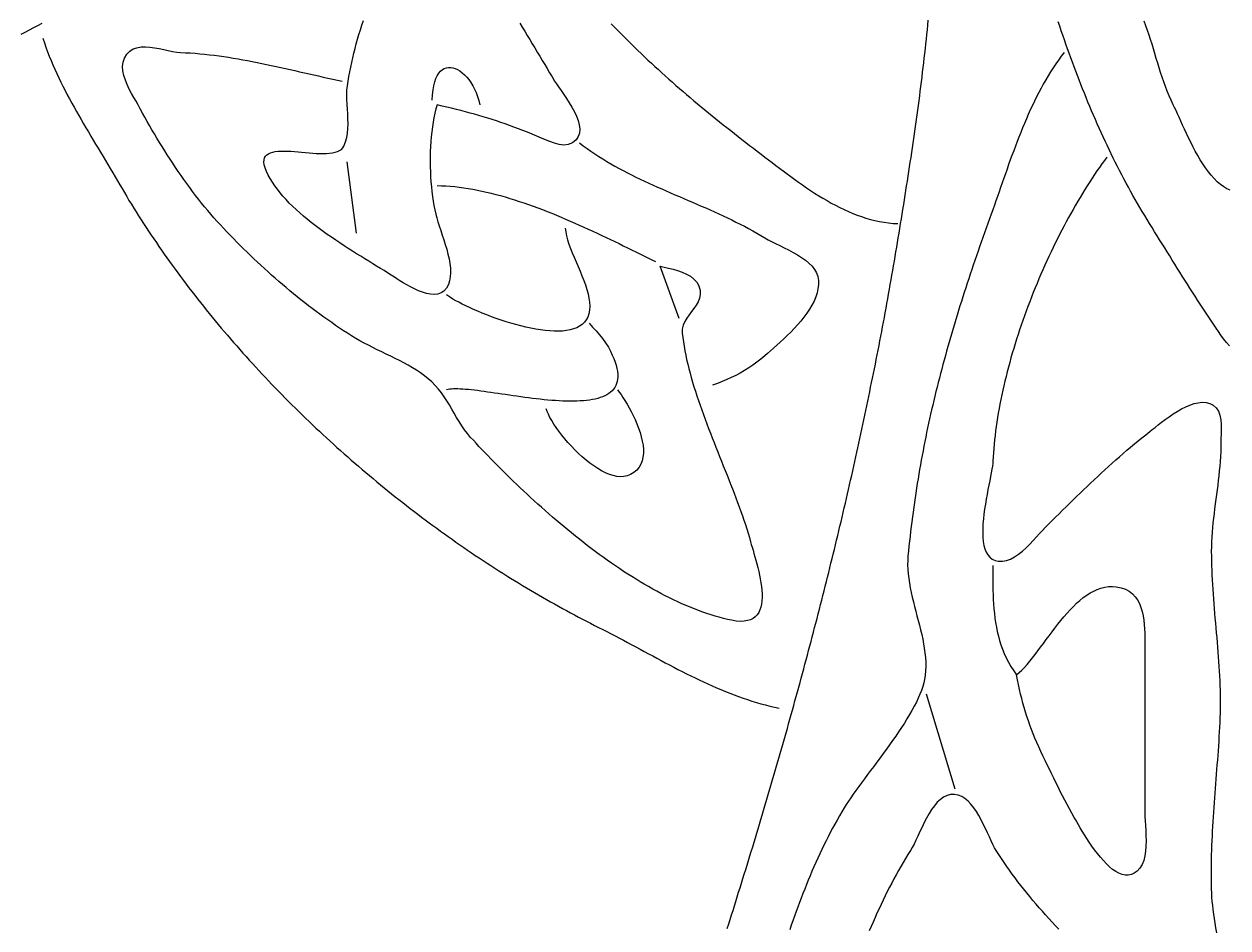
# Model space of a CAD drawing. Header units: millimetres. Extents: x 11 to 803, y 3 to 1113.
# Drawn here: x 152.6 to 406, y 414.6 to 604.9 of the extents above; entities that cross this region are included whole.
import ezdxf

# ---------------------------------------------------------------- set-up
doc = ezdxf.new("R2010")
doc.units = ezdxf.units.MM
doc.layers.add('0_0_0', color=3, linetype='Continuous')

msp = doc.modelspace()

# ---------------------------------------------------------------- linework, layer by layer
at = {"layer": '0_0_0'}
for points in [[(156.3, 605.04), (155.41, 604.57), (154.52, 604.1), (153.63, 603.64), (152.75, 603.17), (151.86, 602.7)], [(256.91, 605.13), (257.44, 604.26), (257.96, 603.39), (258.49, 602.52), (259.02, 601.65), (259.54, 600.77), (260.07, 599.9), (260.59, 599.03), (261.12, 598.16), (261.64, 597.28), (262.17, 596.41), (262.69, 595.54), (263.22, 594.66), (263.74, 593.79), (264.27, 592.92), (264.64, 592.34), (265.1, 591.67), (265.62, 590.92), (266.18, 590.11), (266.77, 589.24), (267.35, 588.34), (267.91, 587.41), (268.42, 586.47), (268.86, 585.52), (269.21, 584.59), (269.44, 583.68), (269.54, 582.8), (269.48, 581.98), (269.24, 581.22), (268.79, 580.54), (268.02, 579.89), (267.15, 579.55), (266.21, 579.46), (265.23, 579.58), (264.23, 579.83), (263.27, 580.18), (262.35, 580.56), (261.52, 580.92), (260.52, 581.34), (259.53, 581.75), (258.56, 582.14), (257.6, 582.52), (256.65, 582.88), (255.71, 583.23), (254.77, 583.57), (253.85, 583.9), (252.93, 584.22), (252.01, 584.52), (251.09, 584.82), (250.17, 585.11), (249.25, 585.39), (248.33, 585.66), (247.4, 585.92), (246.46, 586.19), (245.51, 586.44), (244.55, 586.69), (243.58, 586.94), (242.59, 587.19), (241.59, 587.43), (240.57, 587.67), (239.52, 587.92), (239.28, 587.04), (239.06, 586.14), (238.87, 585.2), (238.69, 584.24), (238.54, 583.25), (238.41, 582.24), (238.3, 581.21), (238.21, 580.17), (238.14, 579.12), (238.09, 578.06), (238.07, 576.99), (238.06, 575.92), (238.07, 574.86), (238.11, 573.79), (238.16, 572.74), (238.23, 571.69), (238.32, 570.66), (238.43, 569.64), (238.56, 568.64), (238.7, 567.67), (238.86, 566.72), (239.05, 565.8), (239.24, 564.92), (239.45, 564.14), (239.7, 563.3), (239.98, 562.41), (240.29, 561.48), (240.61, 560.51), (240.93, 559.52), (241.25, 558.51), (241.54, 557.5), (241.81, 556.48), (242.03, 555.47), (242.2, 554.48), (242.31, 553.52), (242.34, 552.58), (242.3, 551.7), (242.15, 550.86), (241.9, 550.08), (241.48, 549.3), (240.96, 548.72), (240.36, 548.32), (239.67, 548.09), (238.93, 548), (238.14, 548.05), (237.32, 548.2), (236.47, 548.45), (235.62, 548.77), (234.77, 549.15), (233.94, 549.57), (233.14, 550.01), (232.39, 550.46), (231.69, 550.89), (231.07, 551.29), (230.53, 551.64), (229.83, 552.08), (229.11, 552.54), (228.36, 553.01), (227.59, 553.49), (226.79, 553.97), (225.98, 554.47), (225.15, 554.98), (224.3, 555.51), (223.45, 556.04), (222.58, 556.58), (221.71, 557.13), (220.83, 557.69), (219.94, 558.26), (219.06, 558.84), (218.17, 559.44), (217.29, 560.04), (216.41, 560.65), (215.54, 561.27), (214.68, 561.9), (213.84, 562.53), (213, 563.18), (212.18, 563.84), (211.38, 564.5), (210.6, 565.18), (209.84, 565.86), (209.11, 566.55), (208.4, 567.25), (207.72, 567.96), (207.08, 568.68), (206.47, 569.4), (205.89, 570.13), (205.35, 570.87), (204.85, 571.62), (204.39, 572.38), (203.98, 573.14), (203.61, 573.91), (203.33, 574.63), (203.15, 575.27), (203.08, 575.83), (203.1, 576.31), (203.21, 576.73), (203.41, 577.09), (203.68, 577.39), (204.03, 577.63), (204.44, 577.82), (204.92, 577.97), (205.45, 578.07), (206.03, 578.14), (206.65, 578.17), (207.32, 578.18), (208.01, 578.16), (208.74, 578.13), (209.48, 578.07), (210.24, 578.01), (211.01, 577.94), (211.79, 577.88), (212.56, 577.81), (213.33, 577.75), (214.08, 577.7), (214.82, 577.67), (215.53, 577.66), (216.21, 577.68), (216.86, 577.72), (217.47, 577.8), (218.03, 577.92), (218.53, 578.08), (218.98, 578.28), (219.37, 578.54), (219.68, 578.86), (219.92, 579.23), (220.27, 580.1), (220.52, 581.01), (220.68, 581.95), (220.76, 582.93), (220.78, 583.94), (220.76, 584.96), (220.7, 585.99), (220.64, 587.02), (220.57, 588.04), (220.53, 589.05), (220.51, 590.04), (220.55, 590.99), (220.64, 591.92), (220.8, 592.9), (220.97, 593.89), (221.15, 594.87), (221.35, 595.86), (221.56, 596.85), (221.78, 597.83), (222.02, 598.82), (222.26, 599.8), (222.52, 600.78), (222.8, 601.76), (223.08, 602.74), (223.38, 603.72), (223.68, 604.69), (224, 605.66)], [(276.18, 604.98), (276.87, 604.27), (277.56, 603.56), (278.25, 602.85), (278.95, 602.15), (279.65, 601.45), (280.35, 600.76), (281.06, 600.06), (281.77, 599.38), (282.49, 598.69), (283.2, 598.01), (283.92, 597.33), (284.65, 596.66), (285.37, 595.99), (286.1, 595.32), (286.84, 594.66), (287.57, 593.99), (288.31, 593.33), (289.06, 592.68), (289.8, 592.02), (290.55, 591.37), (291.3, 590.72), (292.06, 590.08), (292.81, 589.43), (293.57, 588.79), (294.34, 588.15), (295.1, 587.52), (295.87, 586.88), (296.64, 586.25), (297.42, 585.62), (298.19, 584.99), (298.97, 584.36), (299.76, 583.73), (300.54, 583.11), (301.33, 582.48), (302.12, 581.86), (302.91, 581.24), (303.71, 580.62), (304.5, 580), (305.3, 579.38), (306.1, 578.76), (306.91, 578.15), (307.72, 577.53), (308.52, 576.92), (309.28, 576.34), (310.04, 575.76), (310.82, 575.17), (311.6, 574.58), (312.39, 573.99), (313.19, 573.39), (314, 572.8), (314.81, 572.21), (315.64, 571.62), (316.47, 571.04), (317.31, 570.46), (318.15, 569.89), (319.01, 569.34), (319.87, 568.79), (320.74, 568.26), (321.62, 567.75), (322.5, 567.25), (323.39, 566.77), (324.29, 566.31), (325.2, 565.88), (326.11, 565.46), (327.02, 565.07), (327.95, 564.71), (328.88, 564.38), (329.81, 564.07), (330.76, 563.8), (331.7, 563.56), (332.66, 563.35), (333.62, 563.19), (334.58, 563.06), (335.55, 562.97), (336.52, 562.92)], [(300.61, 414.52), (300.91, 415.48), (301.22, 416.43), (301.52, 417.38), (301.82, 418.34), (302.12, 419.29), (302.42, 420.24), (302.72, 421.2), (303.01, 422.15), (303.31, 423.11), (303.61, 424.06), (303.9, 425.02), (304.2, 425.97), (304.49, 426.93), (304.79, 427.89), (305.08, 428.84), (305.37, 429.8), (305.66, 430.75), (305.96, 431.71), (306.25, 432.67), (306.54, 433.62), (306.82, 434.58), (307.11, 435.54), (307.4, 436.5), (307.69, 437.45), (307.97, 438.41), (308.26, 439.37), (308.54, 440.33), (308.83, 441.29), (309.11, 442.24), (309.39, 443.2), (309.67, 444.16), (309.95, 445.12), (310.23, 446.08), (310.51, 447.04), (310.79, 448), (311.07, 448.96), (311.35, 449.92), (311.62, 450.88), (311.9, 451.84), (312.17, 452.8), (312.44, 453.76), (312.72, 454.73), (312.99, 455.69), (313.26, 456.65), (313.53, 457.61), (313.8, 458.57), (314.07, 459.54), (314.34, 460.5), (314.6, 461.46), (314.87, 462.42), (315.14, 463.39), (315.4, 464.35), (315.66, 465.32), (315.93, 466.28), (316.19, 467.24), (316.45, 468.21), (316.71, 469.17), (316.97, 470.14), (317.23, 471.1), (317.49, 472.07), (317.74, 473.03), (318, 474), (318.25, 474.96), (318.51, 475.93), (318.76, 476.9), (319.01, 477.86), (319.26, 478.83), (319.51, 479.8), (319.76, 480.76), (320.01, 481.73), (320.26, 482.7), (320.51, 483.67), (320.75, 484.64), (321, 485.6), (321.24, 486.57), (321.49, 487.54), (321.73, 488.51), (321.97, 489.48), (322.21, 490.45), (322.45, 491.42), (322.69, 492.39), (322.92, 493.36), (323.16, 494.33), (323.4, 495.3), (323.63, 496.27), (323.86, 497.24), (324.1, 498.21), (324.33, 499.19), (324.56, 500.16), (324.79, 501.13), (325.02, 502.1), (325.25, 503.08), (325.47, 504.05), (325.7, 505.02), (325.92, 506), (326.15, 506.97), (326.37, 507.94), (326.59, 508.92), (326.81, 509.89), (327.03, 510.87), (327.25, 511.84), (327.47, 512.82), (327.68, 513.79), (327.9, 514.77), (328.11, 515.74), (328.33, 516.72), (328.54, 517.7), (328.75, 518.67), (328.96, 519.65), (329.17, 520.63), (329.38, 521.6), (329.58, 522.58), (329.79, 523.56), (330, 524.54), (330.2, 525.52), (330.4, 526.49), (330.6, 527.47), (330.8, 528.45), (331, 529.43), (331.2, 530.41), (331.4, 531.39), (331.6, 532.37), (331.79, 533.35), (331.98, 534.33), (332.18, 535.31), (332.37, 536.3), (332.56, 537.28), (332.75, 538.26), (332.94, 539.24), (333.12, 540.22), (333.31, 541.21), (333.49, 542.19), (333.68, 543.17), (333.86, 544.16), (334.04, 545.14), (334.22, 546.12), (334.4, 547.11), (334.58, 548.09), (334.76, 549.08), (334.93, 550.06), (335.11, 551.05), (335.28, 552.03), (335.45, 553.02), (335.62, 554), (335.79, 554.99), (335.96, 555.98), (336.13, 556.96), (336.29, 557.95), (336.46, 558.94), (336.62, 559.93), (336.78, 560.92), (336.95, 561.91), (337.11, 562.91), (337.27, 563.91), (337.43, 564.91), (337.59, 565.91), (337.75, 566.9), (337.91, 567.9), (338.07, 568.9), (338.23, 569.89), (338.38, 570.89), (338.54, 571.88), (338.69, 572.88), (338.85, 573.87), (339, 574.87), (339.15, 575.86), (339.3, 576.86), (339.45, 577.85), (339.59, 578.85), (339.74, 579.84), (339.88, 580.84), (340.03, 581.83), (340.17, 582.83), (340.31, 583.82), (340.45, 584.81), (340.59, 585.81), (340.72, 586.8), (340.85, 587.8), (340.99, 588.79), (341.12, 589.79), (341.25, 590.78), (341.37, 591.77), (341.5, 592.77), (341.62, 593.76), (341.74, 594.76), (341.86, 595.75), (341.98, 596.75), (342.09, 597.74), (342.21, 598.74), (342.32, 599.74), (342.43, 600.73), (342.53, 601.73), (342.64, 602.73), (342.74, 603.72), (342.84, 604.72), (342.94, 605.72)], [(406.35, 537.17), (405.69, 537.87), (405.09, 538.64), (404.53, 539.43), (404.01, 540.2), (403.52, 540.92), (402.96, 541.75), (402.4, 542.58), (401.84, 543.41), (401.29, 544.25), (400.74, 545.09), (400.19, 545.93), (399.64, 546.77), (399.1, 547.61), (398.56, 548.45), (398.02, 549.3), (397.48, 550.15), (396.94, 551), (396.41, 551.84), (395.88, 552.69), (395.35, 553.55), (394.82, 554.4), (394.29, 555.25), (393.76, 556.1), (393.23, 556.95), (392.7, 557.81), (392.17, 558.66), (391.64, 559.51), (391.11, 560.36), (390.59, 561.21), (390.06, 562.07), (389.52, 562.92), (389.01, 563.75), (388.49, 564.59), (387.99, 565.43), (387.48, 566.28), (386.99, 567.13), (386.5, 567.99), (386.01, 568.85), (385.53, 569.71), (385.05, 570.57), (384.58, 571.44), (384.12, 572.31), (383.66, 573.19), (383.2, 574.07), (382.75, 574.95), (382.31, 575.83), (381.87, 576.72), (381.43, 577.61), (381, 578.5), (380.57, 579.4), (380.15, 580.3), (379.73, 581.2), (379.32, 582.11), (378.91, 583.01), (378.51, 583.92), (378.11, 584.84), (377.71, 585.75), (377.32, 586.67), (376.93, 587.59), (376.55, 588.51), (376.17, 589.43), (375.8, 590.36), (375.43, 591.29), (375.06, 592.22), (374.7, 593.15), (374.34, 594.08), (373.98, 595.02), (373.63, 595.95), (373.28, 596.89), (372.94, 597.83), (372.59, 598.77), (372.26, 599.72), (371.92, 600.66), (371.59, 601.61), (371.26, 602.55), (370.94, 603.5), (370.62, 604.45), (370.3, 605.4)], [(406.52, 569.92), (405.81, 570.24), (405.12, 570.66), (404.44, 571.16), (403.78, 571.73), (403.14, 572.38), (402.52, 573.08), (401.91, 573.84), (401.32, 574.64), (400.75, 575.49), (400.2, 576.36), (399.67, 577.26), (399.15, 578.18), (398.66, 579.11), (398.18, 580.04), (397.72, 580.97), (397.29, 581.89), (396.87, 582.78), (396.47, 583.65), (396.1, 584.49), (395.74, 585.29), (395.4, 586.03), (395.09, 586.73), (394.8, 587.36), (394.52, 587.92), (394.06, 588.87), (393.64, 589.84), (393.24, 590.81), (392.86, 591.78), (392.51, 592.76), (392.17, 593.74), (391.85, 594.73), (391.54, 595.72), (391.24, 596.71), (390.94, 597.7), (390.64, 598.69), (390.35, 599.67), (390.04, 600.66), (389.73, 601.64), (389.41, 602.61), (389.08, 603.59), (388.72, 604.55), (388.35, 605.51)], [(156.52, 601.92), (156.84, 600.97), (157.17, 600.03), (157.52, 599.09), (157.88, 598.17), (158.25, 597.24), (158.64, 596.33), (159.04, 595.42), (159.45, 594.51), (159.87, 593.61), (160.3, 592.71), (160.75, 591.82), (161.2, 590.93), (161.66, 590.04), (162.13, 589.16), (162.6, 588.28), (163.09, 587.41), (163.58, 586.54), (164.07, 585.67), (164.57, 584.8), (165.08, 583.93), (165.59, 583.07), (166.1, 582.21), (166.61, 581.35), (167.13, 580.49), (167.64, 579.63), (168.16, 578.77), (168.67, 577.92), (169.19, 577.06), (169.7, 576.21), (170.22, 575.35), (170.73, 574.49), (171.23, 573.63), (171.74, 572.78), (172.23, 571.92), (172.71, 571.09), (173.19, 570.27), (173.68, 569.45), (174.17, 568.63), (174.66, 567.81), (175.16, 567), (175.67, 566.18), (176.18, 565.37), (176.69, 564.55), (177.21, 563.74), (177.73, 562.93), (178.26, 562.12), (178.79, 561.32), (179.33, 560.51), (179.87, 559.71), (180.42, 558.91), (180.97, 558.1), (181.52, 557.31), (182.08, 556.51), (182.64, 555.71), (183.21, 554.92), (183.78, 554.13), (184.35, 553.33), (184.93, 552.55), (185.51, 551.76), (186.1, 550.97), (186.69, 550.19), (187.29, 549.41), (187.89, 548.63), (188.49, 547.85), (189.1, 547.07), (189.71, 546.3), (190.32, 545.53), (190.94, 544.76), (191.56, 543.99), (192.19, 543.22), (192.82, 542.46), (193.45, 541.69), (194.09, 540.93), (194.73, 540.18), (195.38, 539.42), (196.02, 538.67), (196.67, 537.91), (197.33, 537.16), (197.99, 536.42), (198.65, 535.67), (199.32, 534.93), (199.98, 534.19), (200.66, 533.45), (201.33, 532.71), (202.01, 531.98), (202.69, 531.25), (203.38, 530.52), (204.06, 529.79), (204.76, 529.07), (205.45, 528.35), (206.15, 527.63), (206.85, 526.91), (207.55, 526.2), (208.26, 525.48), (208.97, 524.78), (209.68, 524.07), (210.4, 523.36), (211.12, 522.66), (211.84, 521.96), (212.56, 521.27), (213.29, 520.58), (214.02, 519.88), (214.75, 519.2), (215.49, 518.51), (216.22, 517.83), (216.96, 517.15), (217.71, 516.47), (218.45, 515.8), (219.2, 515.13), (219.95, 514.46), (220.71, 513.8), (221.46, 513.13), (222.22, 512.47), (222.98, 511.82), (223.74, 511.17), (224.51, 510.52), (225.28, 509.87), (226.05, 509.22), (226.82, 508.58), (227.59, 507.95), (228.37, 507.31), (229.15, 506.68), (229.93, 506.05), (230.71, 505.43), (231.49, 504.81), (232.28, 504.19), (233.07, 503.57), (233.86, 502.96), (234.65, 502.35), (235.45, 501.75), (236.24, 501.14), (237.04, 500.55), (237.84, 499.95), (238.65, 499.36), (239.45, 498.77), (240.25, 498.19), (241.06, 497.6), (241.87, 497.03), (242.68, 496.45), (243.49, 495.88), (244.31, 495.32), (245.12, 494.75), (245.94, 494.19), (246.76, 493.64), (247.57, 493.08), (248.4, 492.54), (249.22, 491.99), (250.04, 491.45), (250.87, 490.91), (251.69, 490.38), (252.52, 489.85), (253.35, 489.32), (254.18, 488.8), (255.01, 488.28), (255.84, 487.77), (256.68, 487.26), (257.51, 486.75), (258.34, 486.25), (259.18, 485.75), (260.02, 485.26), (260.86, 484.77), (261.7, 484.28), (262.54, 483.8), (263.38, 483.32), (264.22, 482.85), (265.06, 482.38), (265.9, 481.91), (266.75, 481.45), (267.59, 480.99), (268.44, 480.54), (269.29, 480.09), (270.13, 479.65), (270.98, 479.21), (271.83, 478.77), (272.68, 478.34), (273.52, 477.92), (274.4, 477.48), (275.27, 477.03), (276.14, 476.58), (277.01, 476.12), (277.89, 475.66), (278.76, 475.2), (279.64, 474.73), (280.51, 474.26), (281.39, 473.79), (282.27, 473.31), (283.15, 472.84), (284.03, 472.36), (284.91, 471.89), (285.8, 471.41), (286.68, 470.94), (287.57, 470.47), (288.46, 470), (289.35, 469.54), (290.24, 469.08), (291.13, 468.62), (292.03, 468.17), (292.93, 467.73), (293.83, 467.29), (294.73, 466.85), (295.64, 466.43), (296.55, 466.01), (297.46, 465.6), (298.38, 465.2), (299.29, 464.82), (300.21, 464.44), (301.14, 464.07), (302.06, 463.71), (302.99, 463.37), (303.93, 463.04), (304.86, 462.72), (305.8, 462.41), (306.75, 462.12), (307.69, 461.85), (308.65, 461.59), (309.6, 461.35), (310.56, 461.12), (311.52, 460.92)], [(290.52, 542.92), (286.52, 553.92), (287.35, 553.74), (288.25, 553.54), (289.2, 553.31), (290.16, 553.03), (291.11, 552.7), (292.02, 552.3), (292.85, 551.82), (293.59, 551.24), (294.19, 550.57), (294.64, 549.78), (294.89, 548.86), (294.93, 548.01), (294.78, 547.22), (294.48, 546.47), (294.08, 545.76), (293.6, 545.07), (293.08, 544.39), (292.56, 543.71), (292.07, 543.01), (291.65, 542.29), (291.33, 541.52), (291.15, 540.71), (291.15, 539.83), (291.25, 538.92), (291.37, 538.01), (291.52, 537.09), (291.68, 536.16), (291.86, 535.23), (292.06, 534.29), (292.28, 533.35), (292.52, 532.4), (292.77, 531.45), (293.03, 530.5), (293.31, 529.54), (293.6, 528.57), (293.91, 527.61), (294.22, 526.64), (294.55, 525.66), (294.88, 524.69), (295.23, 523.71), (295.58, 522.73), (295.94, 521.75), (296.31, 520.77), (296.68, 519.79), (297.06, 518.81), (297.45, 517.82), (297.83, 516.84), (298.22, 515.86), (298.61, 514.88), (299, 513.9), (299.39, 512.92), (299.78, 511.94), (300.17, 510.97), (300.56, 509.99), (300.94, 509.02), (301.32, 508.06), (301.7, 507.09), (302.07, 506.14), (302.43, 505.18), (302.78, 504.23), (303.13, 503.28), (303.47, 502.34), (303.8, 501.4), (304.12, 500.47), (304.42, 499.55), (304.72, 498.63), (305, 497.72), (305.27, 496.81), (305.52, 495.92), (305.67, 495.38), (305.84, 494.8), (306.03, 494.17), (306.23, 493.5), (306.43, 492.79), (306.64, 492.05), (306.84, 491.29), (307.04, 490.51), (307.23, 489.71), (307.41, 488.91), (307.57, 488.1), (307.71, 487.3), (307.81, 486.5), (307.89, 485.72), (307.94, 484.96), (307.94, 484.22), (307.9, 483.51), (307.82, 482.83), (307.68, 482.2), (307.48, 481.61), (307.23, 481.07), (306.91, 480.58), (306.52, 480.16), (306.06, 479.81), (305.52, 479.53), (304.9, 479.33), (304.19, 479.21), (303.4, 479.18), (302.51, 479.24), (301.52, 479.41), (300.66, 479.6), (299.8, 479.81), (298.93, 480.03), (298.07, 480.28), (297.2, 480.55), (296.32, 480.83), (295.45, 481.13), (294.57, 481.45), (293.7, 481.79), (292.82, 482.14), (291.94, 482.51), (291.06, 482.89), (290.18, 483.29), (289.3, 483.71), (288.42, 484.14), (287.54, 484.58), (286.66, 485.04), (285.79, 485.51), (284.91, 485.99), (284.03, 486.49), (283.15, 487), (282.28, 487.52), (281.41, 488.05), (280.54, 488.6), (279.67, 489.15), (278.8, 489.71), (277.94, 490.29), (277.07, 490.87), (276.22, 491.46), (275.36, 492.06), (274.51, 492.67), (273.66, 493.29), (272.81, 493.91), (271.97, 494.54), (271.13, 495.18), (270.3, 495.82), (269.47, 496.47), (268.65, 497.13), (267.83, 497.79), (267.02, 498.45), (266.21, 499.12), (265.4, 499.79), (264.61, 500.47), (263.82, 501.15), (263.03, 501.83), (262.25, 502.51), (261.48, 503.2), (260.72, 503.88), (259.96, 504.57), (259.21, 505.26), (258.46, 505.95), (257.73, 506.64), (257, 507.32), (256.28, 508.01), (255.57, 508.7), (254.86, 509.38), (254.17, 510.06), (253.48, 510.74), (252.81, 511.41), (252.14, 512.09), (251.48, 512.75), (250.83, 513.42), (250.19, 514.08), (249.56, 514.73), (248.95, 515.38), (248.34, 516.02), (247.74, 516.66), (247.16, 517.29), (246.58, 517.92), (245.91, 518.7), (245.29, 519.51), (244.7, 520.35), (244.16, 521.22), (243.63, 522.09), (243.12, 522.98), (242.61, 523.86), (242.1, 524.74), (241.57, 525.61), (241.02, 526.46), (240.44, 527.29), (239.82, 528.09), (239.15, 528.86), (238.42, 529.58), (237.65, 530.24), (236.85, 530.87), (236.03, 531.47), (235.18, 532.03), (234.31, 532.58), (233.42, 533.09), (232.52, 533.59), (231.6, 534.08), (230.68, 534.55), (229.75, 535.01), (228.81, 535.46), (227.87, 535.92), (226.94, 536.37), (226.01, 536.83), (225.08, 537.29), (224.17, 537.76), (223.27, 538.25), (222.39, 538.76), (221.52, 539.29), (220.68, 539.82), (219.83, 540.37), (219, 540.93), (218.16, 541.49), (217.33, 542.06), (216.51, 542.64), (215.69, 543.22), (214.87, 543.82), (214.06, 544.42), (213.25, 545.02), (212.45, 545.63), (211.65, 546.25), (210.86, 546.88), (210.07, 547.51), (209.29, 548.15), (208.51, 548.79), (207.73, 549.44), (206.96, 550.1), (206.2, 550.76), (205.44, 551.42), (204.68, 552.09), (203.93, 552.77), (203.18, 553.45), (202.44, 554.13), (201.7, 554.82), (200.96, 555.51), (200.23, 556.21), (199.51, 556.91), (198.79, 557.61), (198.07, 558.32), (197.36, 559.04), (196.66, 559.75), (195.95, 560.47), (195.26, 561.19), (194.56, 561.92), (193.89, 562.64), (193.22, 563.37), (192.55, 564.12), (191.89, 564.88), (191.24, 565.65), (190.59, 566.43), (189.95, 567.22), (189.31, 568.03), (188.68, 568.84), (188.06, 569.66), (187.44, 570.5), (186.83, 571.33), (186.22, 572.18), (185.62, 573.03), (185.03, 573.89), (184.45, 574.75), (183.87, 575.62), (183.3, 576.49), (182.73, 577.37), (182.18, 578.25), (181.63, 579.13), (181.08, 580.01), (180.55, 580.89), (180.02, 581.78), (179.5, 582.66), (178.99, 583.54), (178.49, 584.42), (177.99, 585.3), (177.51, 586.18), (177.03, 587.05), (176.56, 587.92), (176.15, 588.66), (175.69, 589.46), (175.21, 590.33), (174.73, 591.24), (174.28, 592.18), (173.89, 593.14), (173.58, 594.1), (173.38, 595.06), (173.31, 596), (173.41, 596.91), (173.69, 597.77), (174.18, 598.58), (174.81, 599.22), (175.53, 599.67), (176.33, 599.95), (177.2, 600.1), (178.11, 600.13), (179.06, 600.06), (180.03, 599.93), (181.01, 599.74), (181.98, 599.54), (182.93, 599.33), (183.85, 599.14), (184.72, 599), (185.52, 598.93), (186.54, 598.89), (187.55, 598.83), (188.57, 598.76), (189.58, 598.67), (190.59, 598.57), (191.59, 598.46), (192.6, 598.34), (193.61, 598.21), (194.61, 598.07), (195.62, 597.92), (196.62, 597.75), (197.62, 597.58), (198.62, 597.41), (199.62, 597.22), (200.62, 597.03), (201.62, 596.83), (202.62, 596.63), (203.62, 596.42), (204.62, 596.21), (205.61, 596), (206.61, 595.78), (207.6, 595.56), (208.6, 595.33), (209.59, 595.11), (210.59, 594.88), (211.58, 594.66), (212.57, 594.43), (213.57, 594.21), (214.56, 593.99), (215.55, 593.77), (216.55, 593.55), (217.54, 593.33), (218.53, 593.12), (219.52, 592.92)], [(371.52, 598.92), (370.93, 598.13), (370.34, 597.34), (369.78, 596.53), (369.22, 595.7), (368.69, 594.86), (368.16, 594.01), (367.65, 593.15), (367.15, 592.27), (366.67, 591.39), (366.19, 590.49), (365.73, 589.59), (365.28, 588.68), (364.84, 587.75), (364.41, 586.83), (363.99, 585.89), (363.58, 584.95), (363.17, 584), (362.78, 583.05), (362.39, 582.09), (362.01, 581.13), (361.64, 580.17), (361.27, 579.21), (360.91, 578.24), (360.55, 577.27), (360.2, 576.31), (359.85, 575.34), (359.51, 574.37), (359.17, 573.41), (358.83, 572.45), (358.5, 571.49), (358.16, 570.53), (357.83, 569.58), (357.5, 568.64), (357.17, 567.7), (356.84, 566.76), (356.51, 565.84), (356.18, 564.92), (355.82, 563.93), (355.47, 562.94), (355.11, 561.96), (354.77, 560.98), (354.42, 560), (354.08, 559.02), (353.74, 558.05), (353.4, 557.08), (353.07, 556.11), (352.74, 555.14), (352.41, 554.18), (352.08, 553.22), (351.76, 552.25), (351.44, 551.29), (351.13, 550.34), (350.82, 549.38), (350.51, 548.43), (350.2, 547.47), (349.9, 546.52), (349.6, 545.57), (349.3, 544.62), (349.01, 543.67), (348.72, 542.72), (348.44, 541.77), (348.15, 540.82), (347.87, 539.88), (347.6, 538.93), (347.32, 537.98), (347.05, 537.04), (346.79, 536.09), (346.53, 535.14), (346.27, 534.2), (346.01, 533.25), (345.76, 532.3), (345.51, 531.35), (345.26, 530.41), (345.02, 529.46), (344.78, 528.51), (344.55, 527.56), (344.32, 526.6), (344.09, 525.65), (343.86, 524.7), (343.64, 523.74), (343.43, 522.78), (343.21, 521.83), (343, 520.87), (342.8, 519.9), (342.59, 518.94), (342.4, 517.98), (342.2, 517.01), (342.01, 516.04), (341.82, 515.07), (341.64, 514.09), (341.46, 513.12), (341.28, 512.14), (341.11, 511.16), (340.94, 510.17), (340.77, 509.18), (340.61, 508.19), (340.45, 507.2), (340.3, 506.2), (340.15, 505.2), (340, 504.2), (339.86, 503.19), (339.72, 502.18), (339.59, 501.17), (339.46, 500.15), (339.33, 499.13), (339.21, 498.11), (339.09, 497.08), (338.98, 496.04), (338.87, 495), (338.76, 493.96), (338.66, 492.92), (338.6, 491.99), (338.58, 491.05), (338.62, 490.11), (338.7, 489.16), (338.81, 488.2), (338.96, 487.23), (339.13, 486.26), (339.33, 485.28), (339.55, 484.3), (339.79, 483.32), (340.04, 482.34), (340.29, 481.35), (340.55, 480.36), (340.81, 479.37), (341.06, 478.39), (341.31, 477.41), (341.54, 476.42), (341.75, 475.45), (341.94, 474.47), (342.1, 473.51), (342.24, 472.55), (342.33, 471.59), (342.39, 470.65), (342.41, 469.71), (342.38, 468.78), (342.29, 467.86), (342.15, 466.95), (341.99, 466.21), (341.77, 465.44), (341.5, 464.64), (341.18, 463.83), (340.82, 463), (340.42, 462.16), (339.97, 461.3), (339.5, 460.43), (338.99, 459.54), (338.45, 458.65), (337.89, 457.75), (337.3, 456.84), (336.69, 455.93), (336.07, 455.01), (335.43, 454.1), (334.78, 453.18), (334.12, 452.26), (333.45, 451.35), (332.78, 450.45), (332.12, 449.55), (331.45, 448.66), (330.8, 447.78), (330.15, 446.91), (329.51, 446.06), (328.89, 445.22), (328.29, 444.4), (327.71, 443.6), (327.15, 442.81), (326.63, 442.05), (326.13, 441.31), (325.66, 440.6), (325.23, 439.92), (324.73, 439.07), (324.23, 438.22), (323.73, 437.36), (323.25, 436.49), (322.78, 435.62), (322.31, 434.74), (321.85, 433.85), (321.4, 432.96), (320.96, 432.06), (320.52, 431.16), (320.09, 430.25), (319.67, 429.34), (319.26, 428.42), (318.85, 427.5), (318.45, 426.57), (318.05, 425.64), (317.66, 424.7), (317.28, 423.77), (316.91, 422.83), (316.54, 421.88), (316.17, 420.94), (315.81, 419.99), (315.46, 419.04), (315.11, 418.08), (314.77, 417.13), (314.43, 416.17), (314.1, 415.22), (313.77, 414.26)], [(238.52, 588.92), (238.57, 590.03), (238.67, 591.04), (238.82, 591.94), (239.02, 592.74), (239.27, 593.45), (239.55, 594.05), (239.88, 594.57), (240.24, 594.99), (240.63, 595.32), (241.04, 595.56), (241.47, 595.72), (241.93, 595.8), (242.4, 595.8), (242.87, 595.72), (243.36, 595.57), (243.85, 595.34), (244.33, 595.05), (244.82, 594.68), (245.29, 594.26), (245.75, 593.77), (246.19, 593.22), (246.62, 592.62), (247.02, 591.95), (247.39, 591.24), (247.73, 590.48), (248.04, 589.67), (248.3, 588.81), (248.52, 587.92)], [(269.52, 579.92), (270.31, 579.31), (271.11, 578.73), (271.92, 578.15), (272.73, 577.6), (273.56, 577.06), (274.4, 576.53), (275.24, 576.01), (276.1, 575.51), (276.96, 575.02), (277.83, 574.54), (278.71, 574.07), (279.59, 573.61), (280.48, 573.16), (281.38, 572.72), (282.28, 572.28), (283.18, 571.85), (284.09, 571.43), (285, 571.02), (285.92, 570.6), (286.84, 570.2), (287.76, 569.79), (288.68, 569.39), (289.6, 568.99), (290.53, 568.6), (291.46, 568.2), (292.38, 567.8), (293.31, 567.41), (294.23, 567.01), (295.15, 566.61), (296.08, 566.2), (296.99, 565.8), (297.91, 565.39), (298.82, 564.97), (299.73, 564.55), (300.64, 564.13), (301.54, 563.69), (302.44, 563.25), (303.33, 562.81), (304.21, 562.35), (305.09, 561.88), (305.96, 561.41), (306.82, 560.92), (307.68, 560.42), (308.52, 559.91), (309.19, 559.53), (309.95, 559.13), (310.78, 558.72), (311.67, 558.28), (312.59, 557.83), (313.52, 557.36), (314.46, 556.86), (315.37, 556.34), (316.25, 555.79), (317.07, 555.21), (317.81, 554.6), (318.46, 553.95), (319, 553.27), (319.4, 552.55), (319.66, 551.79), (319.79, 550.93), (319.81, 550.07), (319.71, 549.21), (319.52, 548.34), (319.24, 547.47), (318.88, 546.61), (318.44, 545.75), (317.93, 544.89), (317.37, 544.05), (316.76, 543.22), (316.1, 542.4), (315.42, 541.6), (314.7, 540.82), (313.97, 540.07), (313.24, 539.33), (312.5, 538.63), (311.77, 537.95), (311.06, 537.31), (310.37, 536.7), (309.71, 536.13), (309.09, 535.59), (308.52, 535.1), (307.7, 534.41), (306.85, 533.75), (305.99, 533.13), (305.12, 532.54), (304.23, 531.99), (303.33, 531.46), (302.4, 530.97), (301.46, 530.51), (300.51, 530.07), (299.53, 529.66), (298.54, 529.28), (297.52, 528.92)], [(220.52, 575.92), (222.52, 560.92)], [(380.52, 576.92), (380, 576.2), (379.48, 575.48), (378.96, 574.74), (378.44, 573.99), (377.93, 573.23), (377.42, 572.46), (376.91, 571.68), (376.4, 570.88), (375.89, 570.08), (375.39, 569.27), (374.9, 568.44), (374.4, 567.61), (373.91, 566.76), (373.42, 565.91), (372.94, 565.05), (372.46, 564.18), (371.98, 563.3), (371.51, 562.42), (371.04, 561.52), (370.58, 560.62), (370.12, 559.72), (369.67, 558.8), (369.22, 557.88), (368.78, 556.96), (368.34, 556.02), (367.9, 555.09), (367.48, 554.14), (367.06, 553.2), (366.64, 552.24), (366.23, 551.29), (365.83, 550.33), (365.43, 549.36), (365.04, 548.4), (364.66, 547.43), (364.28, 546.45), (363.91, 545.48), (363.55, 544.5), (363.19, 543.52), (362.84, 542.54), (362.5, 541.55), (362.17, 540.57), (361.84, 539.58), (361.53, 538.6), (361.22, 537.61), (360.92, 536.63), (360.62, 535.64), (360.34, 534.66), (360.07, 533.68), (359.8, 532.69), (359.54, 531.71), (359.3, 530.74), (359.06, 529.76), (358.83, 528.79), (358.61, 527.82), (358.4, 526.85), (358.2, 525.89), (358.01, 524.93), (357.83, 523.97), (357.66, 523.02), (357.51, 522.07), (357.36, 521.13), (357.22, 520.19), (357.1, 519.26), (356.98, 518.33), (356.88, 517.41), (356.79, 516.5), (356.71, 515.59), (356.64, 514.69), (356.59, 513.8), (356.54, 512.92), (356.5, 512.43), (356.43, 511.86), (356.32, 511.2), (356.19, 510.46), (356.03, 509.66), (355.86, 508.79), (355.68, 507.88), (355.49, 506.92), (355.31, 505.92), (355.12, 504.91), (354.95, 503.87), (354.79, 502.83), (354.65, 501.78), (354.53, 500.74), (354.45, 499.72), (354.4, 498.73), (354.39, 497.76), (354.43, 496.84), (354.52, 495.97), (354.66, 495.16), (354.87, 494.42), (355.14, 493.75), (355.48, 493.16), (355.9, 492.67), (356.4, 492.28), (356.99, 492), (357.67, 491.84), (358.53, 491.82), (359.4, 491.98), (360.25, 492.3), (361.1, 492.76), (361.93, 493.32), (362.74, 493.97), (363.53, 494.69), (364.29, 495.44), (365.02, 496.21), (365.71, 496.96), (366.37, 497.68), (366.97, 498.34), (367.52, 498.92), (368.26, 499.65), (368.99, 500.38), (369.73, 501.11), (370.46, 501.84), (371.19, 502.56), (371.93, 503.29), (372.66, 504.01), (373.4, 504.73), (374.14, 505.45), (374.88, 506.16), (375.62, 506.88), (376.36, 507.59), (377.11, 508.3), (377.86, 509), (378.61, 509.7), (379.36, 510.4), (380.12, 511.1), (380.88, 511.79), (381.64, 512.48), (382.41, 513.16), (383.18, 513.84), (383.96, 514.52), (384.74, 515.19), (385.53, 515.86), (386.32, 516.52), (387.11, 517.18), (387.92, 517.83), (388.72, 518.48), (389.54, 519.12), (390.07, 519.54), (390.67, 520.02), (391.33, 520.55), (392.05, 521.11), (392.82, 521.69), (393.63, 522.27), (394.47, 522.84), (395.34, 523.39), (396.22, 523.89), (397.12, 524.34), (398.01, 524.72), (398.89, 525.01), (399.76, 525.21), (400.61, 525.29), (401.42, 525.25), (402.19, 525.06), (402.92, 524.71), (403.57, 524.15), (404.03, 523.43), (404.33, 522.57), (404.51, 521.61), (404.59, 520.61), (404.61, 519.6), (404.58, 518.62), (404.54, 517.71), (404.52, 516.92), (404.52, 515.89), (404.49, 514.87), (404.44, 513.86), (404.37, 512.85), (404.29, 511.84), (404.2, 510.84), (404.09, 509.84), (403.98, 508.85), (403.86, 507.85), (403.73, 506.86), (403.6, 505.87), (403.47, 504.88), (403.34, 503.89), (403.21, 502.9), (403.09, 501.91), (402.98, 500.92), (402.87, 499.93), (402.77, 498.93), (402.69, 497.94), (402.62, 496.94), (402.57, 495.93), (402.54, 494.93), (402.52, 493.92), (402.53, 492.93), (402.54, 491.94), (402.57, 490.95), (402.6, 489.95), (402.64, 488.95), (402.69, 487.94), (402.75, 486.94), (402.82, 485.93), (402.88, 484.92), (402.96, 483.9), (403.04, 482.89), (403.12, 481.87), (403.21, 480.86), (403.29, 479.84), (403.38, 478.82), (403.47, 477.8), (403.56, 476.79), (403.65, 475.77), (403.74, 474.75), (403.82, 473.74), (403.91, 472.73), (403.98, 471.72), (404.06, 470.71), (404.13, 469.71), (404.19, 468.7), (404.25, 467.71), (404.3, 466.71), (404.34, 465.72), (404.37, 464.73), (404.39, 463.75), (404.41, 462.77), (404.41, 461.8), (404.4, 460.83), (404.38, 459.87), (404.34, 458.92), (404.29, 457.92), (404.24, 456.92), (404.19, 455.93), (404.13, 454.93), (404.07, 453.94), (404, 452.94), (403.93, 451.95), (403.86, 450.95), (403.79, 449.96), (403.71, 448.97), (403.64, 447.97), (403.56, 446.98), (403.48, 445.99), (403.4, 444.99), (403.33, 444), (403.25, 443.01), (403.18, 442.01), (403.1, 441.02), (403.03, 440.02), (402.96, 439.02), (402.9, 438.03), (402.83, 437.03), (402.78, 436.03), (402.72, 435.03), (402.67, 434.03), (402.62, 433.03), (402.58, 432.02), (402.55, 431.02), (402.52, 430.01), (402.49, 429.01), (402.48, 428), (402.47, 426.99), (402.47, 425.98), (402.47, 424.97), (402.49, 423.95), (402.51, 422.93), (402.54, 421.92), (402.58, 421.11), (402.65, 420.27), (402.74, 419.4), (402.85, 418.5), (402.97, 417.57), (403.11, 416.62), (403.26, 415.64), (403.42, 414.65), (403.58, 413.64)], [(239.52, 570.92), (240.44, 570.89), (241.37, 570.85), (242.3, 570.78), (243.24, 570.7), (244.18, 570.59), (245.13, 570.46), (246.08, 570.32), (247.04, 570.15), (248, 569.97), (248.97, 569.77), (249.94, 569.55), (250.91, 569.31), (251.89, 569.06), (252.87, 568.8), (253.85, 568.52), (254.83, 568.23), (255.81, 567.92), (256.79, 567.6), (257.77, 567.27), (258.76, 566.93), (259.74, 566.58), (260.72, 566.22), (261.7, 565.85), (262.68, 565.47), (263.66, 565.08), (264.63, 564.68), (265.61, 564.28), (266.57, 563.87), (267.54, 563.45), (268.5, 563.03), (269.46, 562.61), (270.41, 562.18), (271.36, 561.75), (272.3, 561.32), (273.24, 560.88), (274.17, 560.44), (275.09, 560), (276.01, 559.57), (276.92, 559.13), (277.82, 558.69), (278.71, 558.26), (279.6, 557.82), (280.47, 557.4), (281.34, 556.97), (282.2, 556.55), (283.05, 556.13), (283.88, 555.72), (284.71, 555.31), (285.52, 554.92)], [(266.52, 561.92), (266.61, 561.15), (266.78, 560.34), (267, 559.49), (267.29, 558.61), (267.62, 557.7), (267.98, 556.77), (268.37, 555.82), (268.78, 554.86), (269.2, 553.89), (269.61, 552.91), (270.01, 551.94), (270.39, 550.96), (270.74, 550), (271.04, 549.06), (271.3, 548.13), (271.5, 547.22), (271.62, 546.35), (271.67, 545.51), (271.63, 544.71), (271.49, 543.95), (271.24, 543.23), (270.92, 542.65), (270.53, 542.14), (270.06, 541.69), (269.52, 541.31), (268.92, 541), (268.26, 540.74), (267.54, 540.54), (266.77, 540.4), (265.95, 540.3), (265.09, 540.26), (264.19, 540.26), (263.26, 540.31), (262.29, 540.4), (261.3, 540.52), (260.29, 540.69), (259.27, 540.88), (258.23, 541.11), (257.18, 541.36), (256.13, 541.64), (255.08, 541.94), (254.03, 542.26), (252.99, 542.6), (251.97, 542.95), (250.97, 543.32), (249.98, 543.69), (249.03, 544.07), (248.1, 544.46), (247.21, 544.84), (246.36, 545.22), (245.56, 545.6), (244.8, 545.98), (244.1, 546.34), (243.45, 546.69), (242.87, 547.02), (242.35, 547.34), (241.9, 547.64), (241.52, 547.92)], [(271.52, 541.92), (272.27, 541.12), (273, 540.33), (273.71, 539.53), (274.38, 538.7), (275.01, 537.82), (275.58, 536.89), (276.02, 536.05), (276.41, 535.25), (276.73, 534.49), (277.01, 533.77), (277.22, 533.08), (277.39, 532.43), (277.5, 531.82), (277.56, 531.24), (277.57, 530.69), (277.53, 530.18), (277.45, 529.7), (277.32, 529.25), (277.15, 528.83), (276.94, 528.44), (276.68, 528.08), (276.39, 527.74), (276.06, 527.44), (275.69, 527.16), (275.29, 526.9), (274.85, 526.67), (274.38, 526.47), (273.88, 526.28), (273.35, 526.12), (272.8, 525.98), (272.21, 525.86), (271.6, 525.76), (270.97, 525.68), (270.32, 525.62), (269.64, 525.57), (268.95, 525.54), (268.23, 525.52), (267.5, 525.52), (266.76, 525.53), (266, 525.56), (265.23, 525.6), (264.45, 525.65), (263.66, 525.7), (262.86, 525.77), (262.05, 525.85), (261.24, 525.93), (260.43, 526.03), (259.61, 526.12), (258.79, 526.23), (257.97, 526.33), (257.16, 526.44), (256.34, 526.56), (255.54, 526.67), (254.74, 526.79), (253.94, 526.91), (253.16, 527.02), (252.38, 527.14), (251.62, 527.25), (250.87, 527.36), (250.13, 527.46), (249.41, 527.56), (248.71, 527.66), (248.03, 527.75), (247.37, 527.83), (246.73, 527.9), (246.11, 527.96), (245.52, 528.02), (244.95, 528.06), (244.41, 528.09), (243.9, 528.11), (243.42, 528.11), (242.97, 528.11), (242.56, 528.08), (242.18, 528.04), (241.83, 527.99), (241.52, 527.92)], [(277.52, 527.92), (277.87, 527.46), (278.25, 526.92), (278.66, 526.32), (279.08, 525.65), (279.52, 524.93), (279.96, 524.16), (280.39, 523.35), (280.82, 522.51), (281.22, 521.64), (281.6, 520.75), (281.95, 519.84), (282.26, 518.93), (282.52, 518.02), (282.73, 517.12), (282.88, 516.24), (282.95, 515.37), (282.95, 514.53), (282.87, 513.73), (282.7, 512.98), (282.42, 512.27), (282.05, 511.62), (281.56, 511.03), (280.94, 510.52), (280.21, 510.08), (279.54, 509.82), (278.85, 509.68), (278.12, 509.64), (277.36, 509.71), (276.59, 509.88), (275.79, 510.13), (274.98, 510.47), (274.16, 510.88), (273.34, 511.36), (272.52, 511.9), (271.7, 512.49), (270.88, 513.14), (270.08, 513.82), (269.3, 514.54), (268.53, 515.28), (267.8, 516.05), (267.08, 516.83), (266.41, 517.62), (265.77, 518.41), (265.17, 519.19), (264.62, 519.96), (264.12, 520.71), (263.67, 521.43), (263.29, 522.12), (262.96, 522.77), (262.71, 523.37), (262.52, 523.92)], [(356.52, 490.92), (356.52, 489.87), (356.52, 488.84), (356.53, 487.81), (356.54, 486.79), (356.55, 485.78), (356.58, 484.78), (356.62, 483.78), (356.68, 482.8), (356.75, 481.82), (356.84, 480.84), (356.95, 479.88), (357.09, 478.92), (357.26, 477.97), (357.45, 477.02), (357.68, 476.08), (357.94, 475.15), (358.23, 474.23), (358.57, 473.31), (358.94, 472.39), (359.36, 471.49), (359.83, 470.59), (360.34, 469.69), (360.91, 468.8), (361.52, 467.92), (362.07, 468.39), (362.62, 468.92), (363.18, 469.5), (363.73, 470.12), (364.3, 470.78), (364.86, 471.48), (365.43, 472.21), (366.01, 472.97), (366.59, 473.75), (367.18, 474.54), (367.77, 475.34), (368.37, 476.16), (368.98, 476.97), (369.6, 477.78), (370.23, 478.59), (370.86, 479.38), (371.5, 480.15), (372.15, 480.9), (372.82, 481.63), (373.49, 482.33), (374.17, 482.98), (374.87, 483.6), (375.57, 484.17), (376.29, 484.69), (377.02, 485.16), (377.76, 485.56), (378.52, 485.9), (379.29, 486.17), (380.08, 486.37), (380.88, 486.49), (381.69, 486.52), (382.52, 486.46), (383.55, 486.27), (384.45, 485.95), (385.24, 485.52), (385.92, 484.99), (386.5, 484.37), (386.98, 483.68), (387.38, 482.92), (387.71, 482.11), (387.96, 481.25), (388.16, 480.36), (388.3, 479.44), (388.4, 478.51), (388.47, 477.59), (388.5, 476.67), (388.52, 475.78), (388.52, 474.92), (388.52, 438.92), (388.54, 438.1), (388.59, 437.19), (388.65, 436.2), (388.71, 435.16), (388.76, 434.07), (388.78, 432.97), (388.76, 431.88), (388.67, 430.81), (388.52, 429.79), (388.29, 428.83), (387.95, 427.97), (387.5, 427.21), (386.92, 426.58), (386.31, 426.14), (385.68, 425.87), (385.04, 425.74), (384.39, 425.76), (383.73, 425.9), (383.07, 426.16), (382.4, 426.52), (381.74, 426.98), (381.08, 427.52), (380.43, 428.14), (379.79, 428.81), (379.16, 429.53), (378.54, 430.29), (377.95, 431.08), (377.38, 431.88), (376.83, 432.69), (376.31, 433.48), (375.82, 434.26), (375.36, 435.01), (374.94, 435.72), (374.56, 436.38), (374.22, 436.97), (373.92, 437.48), (373.67, 437.92), (373.16, 438.81), (372.65, 439.72), (372.16, 440.63), (371.68, 441.55), (371.2, 442.47), (370.73, 443.4), (370.27, 444.33), (369.81, 445.26), (369.35, 446.19), (368.9, 447.13), (368.44, 448.06), (367.98, 448.99), (367.52, 449.92), (367.06, 450.87), (366.61, 451.81), (366.18, 452.74), (365.77, 453.67), (365.38, 454.58), (365.01, 455.5), (364.66, 456.41), (364.32, 457.33), (364, 458.24), (363.7, 459.16), (363.41, 460.09), (363.13, 461.02), (362.87, 461.96), (362.62, 462.91), (362.38, 463.88), (362.15, 464.86), (361.93, 465.86), (361.72, 466.88), (361.52, 467.92)], [(342.52, 463.92), (348.52, 443.92)], [(370.41, 414.38), (369.71, 415.12), (369.01, 415.87), (368.32, 416.62), (367.64, 417.38), (366.96, 418.14), (366.29, 418.91), (365.63, 419.68), (364.97, 420.45), (364.32, 421.23), (363.68, 422.01), (363.05, 422.8), (362.43, 423.59), (361.81, 424.38), (361.21, 425.19), (360.61, 425.99), (360.02, 426.8), (359.45, 427.61), (358.88, 428.43), (358.33, 429.26), (357.78, 430.08), (357.25, 430.92), (356.9, 431.51), (356.54, 432.2), (356.17, 432.96), (355.79, 433.79), (355.39, 434.66), (354.97, 435.57), (354.52, 436.48), (354.06, 437.39), (353.56, 438.29), (353.05, 439.14), (352.5, 439.95), (351.91, 440.68), (351.3, 441.33), (350.65, 441.88), (349.96, 442.31), (349.23, 442.61), (348.45, 442.76), (347.64, 442.74), (346.88, 442.55), (346.16, 442.2), (345.48, 441.71), (344.83, 441.1), (344.22, 440.38), (343.64, 439.57), (343.09, 438.7), (342.57, 437.78), (342.08, 436.83), (341.61, 435.87), (341.16, 434.91), (340.73, 433.98), (340.32, 433.1), (339.93, 432.28), (339.55, 431.55), (339.18, 430.92), (338.66, 430.09), (338.15, 429.25), (337.65, 428.41), (337.15, 427.56), (336.66, 426.7), (336.18, 425.84), (335.7, 424.96), (335.23, 424.08), (334.77, 423.2), (334.31, 422.3), (333.86, 421.4), (333.42, 420.5), (332.98, 419.59), (332.56, 418.67), (332.13, 417.75), (331.72, 416.82), (331.31, 415.89), (330.91, 414.95), (330.52, 414.01)]]:
    msp.add_lwpolyline(points, dxfattribs=at)

doc.saveas('drawing.dxf')
